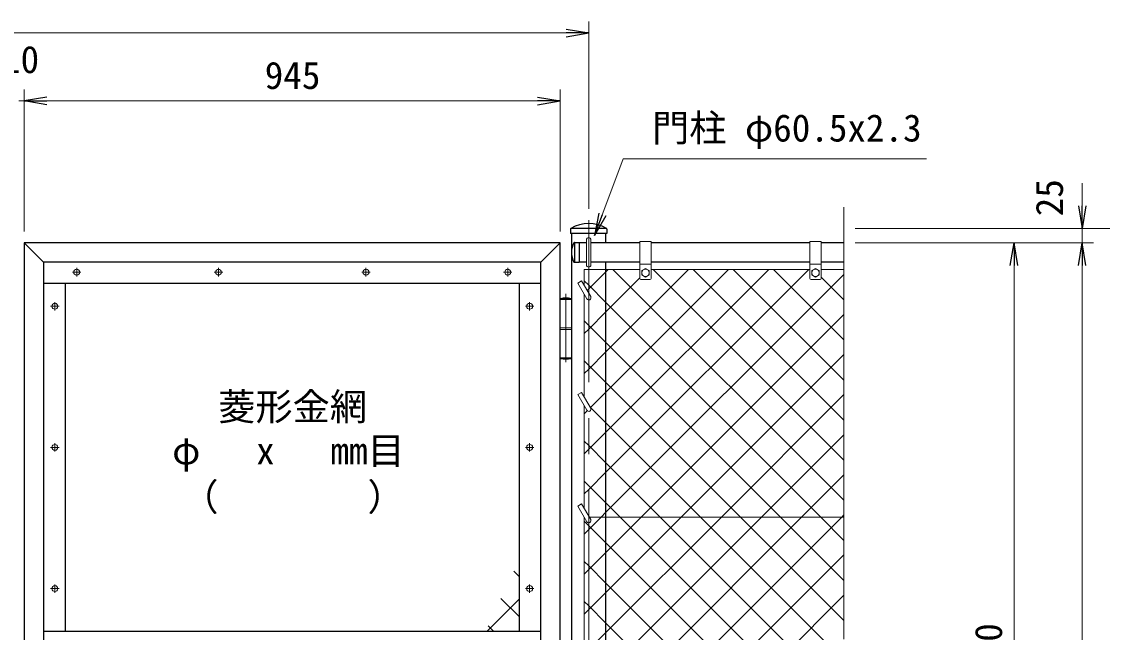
# Model space of a CAD drawing. Units: millimetres, scale not verified. Extents: x -4200 to 4200, y -2970 to 2970.
# Drawn here: x 1242 to 3148, y 274 to 1352 of the extents above; entities that cross this region are included whole.
import ezdxf
from ezdxf.enums import TextEntityAlignment as Align

# ---------------------------------------------------------------- set-up
doc = ezdxf.new("R2010")
doc.units = ezdxf.units.MM
doc.header["$LTSCALE"] = 10
doc.linetypes.add('USER1', pattern=[50.8, 31.75, -6.35, 6.35, -6.35])
for name, color, linetype, lineweight in [('0-0_D-STR1', 1, 'Continuous', 25), ('0-2_D-STR2', 7, 'Continuous', 13), ('0-3_D-STR3', 3, 'Continuous', 13), ('0-4_D-BMK', 2, 'USER1', 13), ('0-7_D-STR-TXT', 7, 'Continuous', 13), ('0-8_D-STR-DIM', 7, 'Continuous', 13)]:
    doc.layers.add(name, color=color, linetype=linetype, lineweight=lineweight)
doc.layers.add('0-9_0', color=7, linetype='Continuous')
doc.styles.add('ＭＳ ゴシック', font='')
doc.styles.get('ＭＳ ゴシック').set_extended_font_data('MS Gothic')

# ---------------------------------------------------------------- blocks, each defined once
blk = doc.blocks.new('_Open')
at = {"layer": '0-9_0'}
blk.add_line((-10, 1.667), (0, 0), dxfattribs=at)
blk.add_lwpolyline([(-10, -1.667), (0, 0), (-10, 0)], dxfattribs=at)

msp = doc.modelspace()

# ---------------------------------------------------------------- linework, layer by layer
at = {"layer": '0-0_D-STR1'}
for p, q in [((2210.21, 985.65), (2210.21, 977.59)), ((2274.41, 977.59), (2210.21, 977.59)), ((2274.08, 986.59), (2210.55, 986.59)), ((2272.56, 961.59), (2272.56, 977.59)), ((2274.41, 985.65), (2274.41, 977.59)), ((1247.06, 961.59), (1247.06, 234.59)), ((2192.06, 961.59), (1247.06, 961.59)), ((1247.06, 961.59), (1281.06, 927.59)), ((2192.06, 961.59), (2158.06, 927.59)), ((2192.06, -508.41), (2192.06, 961.59)), ((2216.98, 962.09), (2225.31, 962.09)), ((2217.31, 962.09), (2217.31, 927.09)), ((2225.31, 962.09), (2225.31, 927.09)), ((2238.31, 961.59), (2225.31, 961.59)), ((2332.31, 961.59), (2246.31, 961.59)), ((2632.31, 961.59), (2352.31, 961.59)), ((2692.31, 961.59), (2652.31, 961.59)), ((1281.06, 927.59), (1281.06, 234.59)), ((2158.06, 927.59), (1281.06, 927.59)), ((2158.06, -474.41), (2158.06, 927.59)), ((2216.98, 927.09), (2225.31, 927.09)), ((2238.31, 927.59), (2225.31, 927.59)), ((2332.31, 927.59), (2246.31, 927.59)), ((2272.56, -474.41), (2272.56, 927.59)), ((2632.31, 927.59), (2352.31, 927.59)), ((2692.31, 927.59), (2652.31, 927.59)), ((2158.06, 889.59), (1281.06, 889.59)), ((1319.06, 889.59), (1319.06, 276.59)), ((2120.06, 276.59), (2120.06, 889.59)), ((1281.06, 276.59), (2158.06, 276.59))]:
    msp.add_line(p, q, dxfattribs=at)
msp.add_lwpolyline([(2212.06, 977.59), (2212.06, -793.41), (2272.56, -793.41), (2272.56, -508.41)], dxfattribs=at)
for centre, radius, start, end in [((2242.31, 934.42), 61.17, 59.14927, 120.85073), ((2211.71, 985.65), 1.5, 120.85073, 180), ((2272.91, 985.65), 1.5, 0, 59.14927), ((2247.54, 944.59), 35.72, 151.52136, 208.47864), ((2216.98, 961.09), 1, 90, 147.70173), ((2216.98, 928.09), 1, 212.29827, 270)]:
    msp.add_arc(centre, radius, start, end, dxfattribs=at)
at = {"layer": '0-2_D-STR2'}
for p, q in [((2272.56, 627.51), (2559.65, 914.59)), ((2272.56, 556.8), (2630.36, 914.59)), ((2692.31, 507.31), (2285.03, 914.59)), ((2692.31, 578.02), (2355.74, 914.59)), ((2692.31, 648.73), (2426.45, 914.59)), ((2692.31, 719.45), (2497.16, 914.59)), ((2692.31, 790.16), (2567.87, 914.59)), ((2692.31, 860.87), (2652.31, 900.87)), ((2242.31, 815.89), (2234.31, 823.89)), ((2334.78, 477.59), (2692.31, 835.13)), ((2272.56, 785.64), (2242.31, 815.89)), ((2580.61, 477.59), (2272.56, 785.64)), ((2405.49, 477.59), (2692.31, 764.42)), ((2242.31, 745.18), (2234.31, 753.18)), ((2272.56, 714.93), (2242.31, 745.18)), ((2509.9, 477.59), (2272.56, 714.93)), ((2234.31, 659.97), (2239.56, 665.21)), ((2242.31, 603.76), (2234.31, 611.76)), ((2242.31, 597.26), (2272.56, 627.51)), ((2546.91, 477.59), (2692.31, 623)), ((2234.31, 589.26), (2242.31, 597.26)), ((2272.56, 573.51), (2242.31, 603.76)), ((2368.48, 477.59), (2272.56, 573.51)), ((2242.31, 526.55), (2272.56, 556.8)), ((2242.31, 533.05), (2234.31, 541.05)), ((2617.62, 477.59), (2692.31, 552.28)), ((2234.31, 518.55), (2242.31, 526.55)), ((2272.56, 502.8), (2242.31, 533.05)), ((2297.77, 477.59), (2272.56, 502.8)), ((2272.56, 415.38), (2334.78, 477.59)), ((2272.56, 344.67), (2405.49, 477.59)), ((2272.56, 203.25), (2546.91, 477.59)), ((2272.56, 132.53), (2617.62, 477.59)), ((2272.56, 61.82), (2688.33, 477.59)), ((2692.31, 83.05), (2297.77, 477.59)), ((2692.31, 153.76), (2368.48, 477.59)), ((2692.31, 295.18), (2509.9, 477.59)), ((2692.31, 365.89), (2580.61, 477.59)), ((2688.33, 477.59), (2692.31, 481.57)), ((2242.31, 385.13), (2272.56, 415.38)), ((2120.06, 372.46), (2110.02, 382.5)), ((2242.31, 391.63), (2234.31, 399.63)), ((2234.31, 377.13), (2242.31, 385.13)), ((2272.56, 361.38), (2242.31, 391.63)), ((2242.31, 314.42), (2272.56, 344.67)), ((2646.35, -12.41), (2272.56, 361.38)), ((2063.07, 276.59), (2120.06, 333.59)), ((2120.06, 301.75), (2087.54, 334.27)), ((2242.31, 320.92), (2234.31, 328.92)), ((2339.75, -12.41), (2692.31, 340.15)), ((2234.31, 306.42), (2242.31, 314.42)), ((2272.56, 290.67), (2242.31, 320.92)), ((2074.5, 276.59), (2065.05, 286.05)), ((2575.63, -12.41), (2272.56, 290.67))]:
    msp.add_line(p, q, dxfattribs=at)
for points in [[(2234.31, 730.68), (2242.31, 738.68), (2272.56, 768.93), (2418.22, 914.59)], [(2234.31, 447.84), (2242.31, 455.84), (2264.07, 477.59), (2272.56, 486.09), (2692.31, 905.84)], [(2234.31, 801.39), (2242.31, 809.39), (2272.56, 839.64), (2332.31, 899.39)], [(2239.56, 877.35), (2242.31, 880.1), (2272.56, 910.35), (2276.8, 914.59)], [(2245.29, 670.94), (2272.56, 698.22), (2488.94, 914.59)], [(2692.31, 436.6), (2651.32, 477.59), (2272.56, 856.35), (2242.31, 886.6), (2234.31, 894.6)], [(2238.98, 240.37), (2242.31, 243.71), (2272.56, 273.96), (2476.2, 477.59), (2692.31, 693.71)], [(2683.42, 233.36), (2439.19, 477.59), (2272.56, 644.22), (2244.53, 672.25)], [(2692.31, 12.34), (2272.56, 432.09), (2242.31, 462.34), (2234.31, 470.34)], [(2234.31, -47.14), (2242.31, -39.14), (2269.04, -12.41), (2272.56, -8.89), (2692.31, 410.86)]]:
    msp.add_lwpolyline(points, dxfattribs=at)
at = {"layer": '0-3_D-STR3'}
for p, q in [((2238.31, 922.59), (2238.31, 966.59)), ((2246.31, 922.59), (2246.31, 966.59)), ((2332.31, 963.59), (2332.31, 898.59)), ((2352.31, 963.59), (2332.31, 963.59)), ((2352.31, 963.59), (2352.31, 898.59)), ((2632.31, 963.59), (2632.31, 898.59)), ((2652.31, 963.59), (2632.31, 963.59)), ((2652.31, 963.59), (2652.31, 898.59)), ((2352.31, 923.59), (2332.31, 923.59)), ((2335.81, 912.34), (2342.31, 916.09)), ((2342.31, 916.09), (2348.81, 912.34)), ((2652.31, 923.59), (2632.31, 923.59)), ((2635.81, 912.34), (2642.31, 916.09)), ((2642.31, 916.09), (2648.81, 912.34)), ((2234.31, 914.59), (2332.31, 914.59)), ((2234.31, 886.45), (2234.31, 914.59)), ((2350.31, 896.59), (2334.31, 896.59)), ((2335.81, 912.34), (2335.81, 904.85)), ((2348.81, 912.34), (2348.81, 904.85)), ((2352.31, 914.59), (2632.31, 914.59)), ((2650.31, 896.59), (2634.31, 896.59)), ((2635.81, 912.34), (2635.81, 904.85)), ((2648.81, 912.34), (2648.81, 904.85)), ((2652.31, 914.59), (2692.31, 914.59)), ((2222.92, 890.18), (2229.85, 894.18)), ((2222.92, 890.18), (2238.85, 862.59)), ((2229.85, 894.18), (2245.78, 866.59)), ((2212.06, 861.59), (2192.06, 861.59)), ((2192.06, 861.59), (2192.06, 758.59)), ((2192.56, 863.09), (2192.56, 861.59)), ((2192.56, 863.09), (2211.56, 863.09)), ((2211.56, 863.09), (2211.56, 861.59)), ((2212.06, 861.59), (2212.06, 758.59)), ((2234.31, 689.95), (2234.31, 870.45)), ((2212.06, 811.59), (2192.06, 811.59)), ((2212.06, 808.59), (2192.06, 808.59)), ((2212.06, 758.59), (2192.06, 758.59)), ((2192.56, 758.59), (2192.56, 757.09)), ((2211.56, 757.09), (2192.56, 757.09)), ((2211.56, 758.59), (2211.56, 757.09)), ((2222.92, 693.68), (2229.85, 697.68)), ((2222.92, 693.68), (2238.85, 666.09)), ((2229.85, 697.68), (2245.78, 670.09)), ((2234.31, 493.45), (2234.31, 673.95)), ((2222.92, 497.18), (2229.85, 501.18)), ((2222.92, 497.18), (2238.85, 469.59)), ((2229.85, 501.18), (2245.78, 473.59)), ((2234.31, 248.45), (2234.31, 477.45)), ((2692.31, 477.59), (2243.47, 477.59))]:
    msp.add_line(p, q, dxfattribs=at)
for points in [[(2335.81, 904.85), (2342.31, 901.09), (2348.81, 904.85)], [(2635.81, 904.85), (2642.31, 901.09), (2648.81, 904.85)]]:
    msp.add_lwpolyline(points, dxfattribs=at)
for centre, radius in [((1339.56, 909.59), 5.25), ((1589.56, 909.59), 5.25), ((1849.56, 909.59), 5.25), ((2099.56, 909.59), 5.25), ((2342.31, 908.59), 6.49), ((2642.31, 908.59), 6.49), ((1301.06, 849.59), 5.25), ((2138.06, 849.59), 5.25), ((1301.06, 600.59), 5.25), ((2138.06, 600.59), 5.25), ((1301.06, 351.59), 5.25), ((2138.06, 351.59), 5.25)]:
    msp.add_circle(centre, radius, dxfattribs=at)
for centre, radius, start, end in [((2242.31, 966.59), 4, 0, 180), ((2242.31, 922.59), 4, 180, 0), ((2334.31, 898.59), 2, 180, 270), ((2350.31, 898.59), 2, 270, 0), ((2634.31, 898.59), 2, 180, 270), ((2650.31, 898.59), 2, 270, 0), ((2202.06, 833.76), 30.83, 72.05475, 107.94525), ((2242.31, 864.59), 4, 210, 30), ((2202.06, 786.43), 30.83, 252.05475, 287.94525), ((2242.31, 668.09), 4, 210, 30), ((2242.31, 471.59), 4, 210, 30)]:
    msp.add_arc(centre, radius, start, end, dxfattribs=at)
at = {"layer": '0-4_D-BMK'}
for p, q in [((2242.31, -808.41), (2242.31, 1001.59)), ((1339.56, 917.03), (1339.56, 902.15)), ((1589.56, 917.03), (1589.56, 902.15)), ((1849.56, 917.03), (1849.56, 902.15)), ((2099.56, 917.03), (2099.56, 902.15)), ((1347, 909.59), (1332.12, 909.59)), ((1597, 909.59), (1582.12, 909.59)), ((1857, 909.59), (1842.12, 909.59)), ((2107, 909.59), (2092.12, 909.59)), ((2202.06, 871.3), (2202.06, 750.87)), ((1308.5, 849.59), (1293.62, 849.59)), ((1301.06, 857.03), (1301.06, 842.15)), ((2145.5, 849.59), (2130.62, 849.59)), ((2138.06, 857.03), (2138.06, 842.15)), ((1308.5, 600.59), (1293.62, 600.59)), ((1301.06, 608.03), (1301.06, 593.15)), ((2145.5, 600.59), (2130.62, 600.59)), ((2138.06, 608.03), (2138.06, 593.15)), ((1308.5, 351.59), (1293.62, 351.59)), ((1301.06, 359.03), (1301.06, 344.15)), ((2145.5, 351.59), (2130.62, 351.59)), ((2138.06, 359.03), (2138.06, 344.15))]:
    msp.add_line(p, q, dxfattribs=at)
at = {"layer": '0-7_D-STR-TXT'}
msp.add_lwpolyline([(2837.7, 1109.59), (2303.02, 1109.59), (2253, 976.04)], dxfattribs=at)
at = {"layer": '0-8_D-STR-DIM'}
for p, q in [((2242.31, 1021.59), (2242.31, 1351.59)), ((282.31, 1331.59), (2202.31, 1331.59)), ((1247.06, 981.59), (1247.06, 1231.59)), ((1247.06, 981.59), (1247.06, 1231.59)), ((2192.06, 981.59), (2192.06, 1231.59)), ((1247.06, 1211.59), (1237.56, 1211.59)), ((1287.06, 1211.59), (2152.06, 1211.59)), ((1287.06, 1211.59), (1327.06, 1211.59)), ((3112.31, 1026.59), (3112.31, 1066.59)), ((2692.31, 262.25), (2692.31, 1024.59)), ((2712.31, 986.59), (3252.31, 986.59)), ((2712.31, 986.59), (3132.31, 986.59)), ((3112.31, 961.59), (3112.31, 986.59)), ((2712.31, 961.59), (3012.31, 961.59)), ((2712.31, 961.59), (3132.31, 961.59)), ((2712.31, 961.59), (3132.31, 961.59)), ((2992.31, -468.41), (2992.31, 921.59)), ((3112.31, -498.41), (3112.31, 921.59)), ((3112.31, 921.59), (3112.31, 881.59))]:
    msp.add_line(p, q, dxfattribs=at)

# ---------------------------------------------------------------- block references
at = {"layer": '0-7_D-STR-TXT', "xscale": 4, "yscale": 4, "rotation": 249.46512}
msp.add_blockref('_Open', (2252.29, 974.16), dxfattribs=at)
at = {"layer": '0-8_D-STR-DIM', "xscale": 4, "yscale": 4}
for p in [(2242.31, 1331.59), (2192.06, 1211.59)]:
    msp.add_blockref('_Open', p, dxfattribs=at)
for p, rotation in [((1247.06, 1211.59), 180), ((1247.06, 1211.59), 180), ((3112.31, 986.59), 270), ((2992.31, 961.59), 90), ((3112.31, 961.59), 90), ((3112.31, 961.59), 90)]:
    msp.add_blockref('_Open', p, dxfattribs=dict(at, rotation=rotation))

# ---------------------------------------------------------------- texts
at = {"layer": '0-7_D-STR-TXT', "style": 'ＭＳ ゴシック'}
for s, p in [('門柱 φ60.5x2.3', (2353.95, 1125.61)), ('菱形金網', (1589.11, 633.99)), ('φ\u3000 x\u3000 mm目', (1507.89, 556.4)), ('（\u3000\u3000\u3000\u3000）', (1524.14, 474.75))]:
    msp.add_text(s, height=48.09, dxfattribs=at).set_placement(p, align=Align.BOTTOM_LEFT)
at = {"layer": '0-8_D-STR-DIM', "style": 'ＭＳ ゴシック'}
for s, p in [('10', (1207.91, 1246.34)), ('945', (1671.09, 1218.34))]:
    msp.add_text(s, height=48.09, dxfattribs=at).set_placement(p, align=Align.BOTTOM_LEFT)
for s, p in [('25', (3092.92, 1008.24)), ('1470', (2985.56, 159.69))]:
    msp.add_text(s, height=48.09, rotation=90, dxfattribs=at).set_placement(p, align=Align.BOTTOM_LEFT)

doc.saveas('drawing.dxf')
